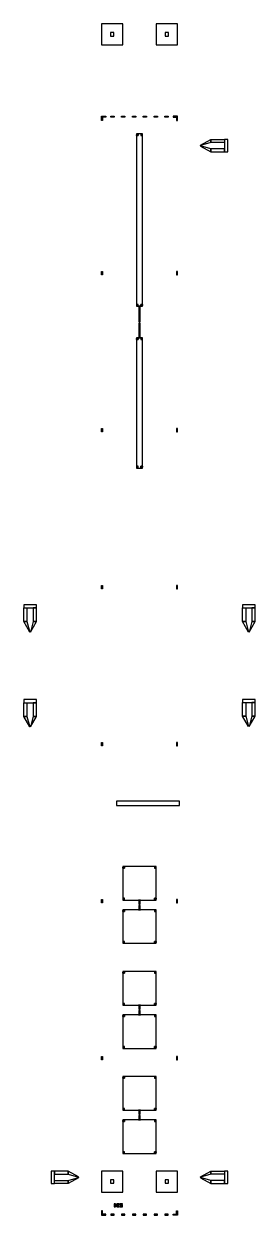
# Model space of a CAD drawing. Extents: x -1950 to 3550, y -100 to 28250.
import ezdxf

# ---------------------------------------------------------------- set-up
doc = ezdxf.new("R2010")
doc.units = 0

# ---------------------------------------------------------------- blocks, each defined once
blk = doc.blocks.new('Q25')
for points in [[(-100, 28250), (-100, 27750), (400, 27750), (400, 28250), (-100, 28250)], [(1200, 28250), (1200, 27750), (1700, 27750), (1700, 28250), (1200, 28250)], [(110, 28040), (110, 27960), (190, 27960), (190, 28040), (110, 28040)], [(1410, 28040), (1410, 27960), (1490, 27960), (1490, 28040), (1410, 28040)], [(-100, 26050), (0, 26050), (0, 26030), (-80, 26030), (-80, 25950), (-100, 25950), (-100, 26050)], [(117, 26050), (197, 26050), (197, 26030), (117, 26030), (117, 26050)], [(374, 26050), (454, 26050), (454, 26030), (374, 26030), (374, 26050)], [(631, 26050), (711, 26050), (711, 26030), (631, 26030), (631, 26050)], [(889, 26050), (969, 26050), (969, 26030), (889, 26030), (889, 26050)], [(1146, 26050), (1226, 26050), (1226, 26030), (1146, 26030), (1146, 26050)], [(1403, 26050), (1483, 26050), (1483, 26030), (1403, 26030), (1403, 26050)], [(1700, 26050), (1600, 26050), (1600, 26030), (1680, 26030), (1680, 25950), (1700, 25950), (1700, 26050)], [(725, 25630), (725, 21530), (875, 21530), (875, 25630), (725, 25630)], [(725, 25630), (725, 25590), (765, 25590), (765, 25630), (725, 25630)], [(725, 25590), (730, 25610), (745, 25625), (765, 25630), (765, 25610), (755, 25607), (748, 25600), (745, 25590), (725, 25590)], [(745, 25590), (748, 25600), (755, 25607), (765, 25610), (765, 25590), (765, 25590), (765, 25590), (765, 25590), (745, 25590)], [(835, 25630), (835, 25590), (875, 25590), (875, 25630), (835, 25630)], [(875, 25590), (870, 25610), (855, 25625), (835, 25630), (835, 25610), (845, 25607), (852, 25600), (855, 25590), (875, 25590)], [(855, 25590), (852, 25600), (845, 25607), (835, 25610), (835, 25590), (835, 25590), (835, 25590), (835, 25590), (855, 25590)], [(2500, 25425), (2250, 25355), (2250, 25360), (2500, 25500), (2500, 25425)], [(2500, 25425), (2250, 25355), (2250, 25360), (2500, 25500), (2500, 25425)], [(2500, 25275), (2250, 25345), (2250, 25340), (2500, 25200), (2500, 25275)], [(2500, 25275), (2250, 25345), (2250, 25340), (2500, 25200), (2500, 25275)], [(2825, 25425), (2500, 25425), (2500, 25500), (2825, 25500), (2825, 25425)], [(2825, 25425), (2500, 25425), (2500, 25500), (2825, 25500), (2825, 25425)], [(2825, 25275), (2500, 25275), (2500, 25200), (2825, 25200), (2825, 25275)], [(2825, 25275), (2500, 25275), (2500, 25200), (2825, 25200), (2825, 25275)], [(2900, 25500), (2825, 25500), (2825, 25200), (2900, 25200), (2900, 25500)], [(2900, 25500), (2825, 25500), (2825, 25200), (2900, 25200), (2900, 25500)], [(-100, 22274), (-100, 22354), (-80, 22354), (-80, 22274), (-100, 22274)], [(1700, 22274), (1700, 22354), (1680, 22354), (1680, 22274), (1700, 22274)], [(765, 21530), (765, 21570), (725, 21570), (725, 21530), (765, 21530)], [(725, 21570), (730, 21550), (745, 21535), (765, 21530), (765, 21550), (755, 21553), (748, 21560), (745, 21570), (725, 21570)], [(745, 21570), (748, 21560), (755, 21553), (765, 21550), (765, 21570), (765, 21570), (765, 21570), (765, 21570), (745, 21570)], [(875, 21530), (875, 21570), (835, 21570), (835, 21530), (875, 21530)], [(875, 21570), (870, 21550), (855, 21535), (835, 21530), (835, 21550), (845, 21553), (852, 21560), (855, 21570), (875, 21570)], [(855, 21570), (852, 21560), (845, 21553), (835, 21550), (835, 21570), (835, 21570), (835, 21570), (835, 21570), (855, 21570)], [(775, 21530), (775, 21520), (785, 21520), (785, 21530), (775, 21530)], [(785, 21520), (784, 21525), (780, 21529), (775, 21530), (775, 21525), (777, 21524), (779, 21522), (780, 21520), (785, 21520)], [(780, 21520), (779, 21522), (777, 21524), (775, 21525), (775, 21520), (775, 21520), (775, 21520), (775, 21520), (780, 21520)], [(785, 21530), (785, 21160), (815, 21160), (815, 21530), (785, 21530)], [(815, 21530), (815, 21520), (825, 21520), (825, 21530), (815, 21530)], [(815, 21520), (816, 21525), (820, 21529), (825, 21530), (825, 21525), (822, 21524), (821, 21522), (820, 21520), (815, 21520)], [(820, 21520), (821, 21522), (822, 21524), (825, 21525), (825, 21520), (825, 21520), (825, 21520), (825, 21520), (820, 21520)], [(785, 21130), (785, 20780), (815, 20780), (815, 21130), (785, 21130)], [(807, 21165), (807, 21170), (792, 21170), (792, 21165), (807, 21165)], [(792, 21125), (792, 21120), (807, 21120), (807, 21125), (792, 21125)], [(802, 21160), (802, 21165), (797, 21165), (797, 21160), (802, 21160)], [(797, 21130), (797, 21125), (802, 21125), (802, 21130), (797, 21130)], [(725, 20780), (725, 17680), (875, 17680), (875, 20780), (725, 20780)], [(725, 20780), (725, 20740), (765, 20740), (765, 20780), (725, 20780)], [(725, 20740), (730, 20760), (745, 20775), (765, 20780), (765, 20760), (755, 20757), (748, 20750), (745, 20740), (725, 20740)], [(745, 20740), (748, 20750), (755, 20757), (765, 20760), (765, 20740), (765, 20740), (765, 20740), (765, 20740), (745, 20740)], [(785, 20780), (785, 20790), (775, 20790), (775, 20780), (785, 20780)], [(785, 20790), (784, 20785), (780, 20781), (775, 20780), (775, 20785), (777, 20786), (779, 20788), (780, 20790), (785, 20790)], [(780, 20790), (779, 20788), (777, 20786), (775, 20785), (775, 20790), (775, 20790), (775, 20790), (775, 20790), (780, 20790)], [(825, 20780), (825, 20790), (815, 20790), (815, 20780), (825, 20780)], [(815, 20790), (816, 20785), (820, 20781), (825, 20780), (825, 20785), (822, 20786), (821, 20788), (820, 20790), (815, 20790)], [(820, 20790), (821, 20788), (822, 20786), (825, 20785), (825, 20790), (825, 20790), (825, 20790), (825, 20790), (820, 20790)], [(835, 20780), (835, 20740), (875, 20740), (875, 20780), (835, 20780)], [(875, 20740), (870, 20760), (855, 20775), (835, 20780), (835, 20760), (845, 20757), (852, 20750), (855, 20740), (875, 20740)], [(855, 20740), (852, 20750), (845, 20757), (835, 20760), (835, 20740), (835, 20740), (835, 20740), (835, 20740), (855, 20740)], [(-100, 18539), (-100, 18619), (-80, 18619), (-80, 18539), (-100, 18539)], [(1700, 18539), (1700, 18619), (1680, 18619), (1680, 18539), (1700, 18539)], [(765, 17680), (765, 17720), (725, 17720), (725, 17680), (765, 17680)], [(725, 17720), (730, 17700), (745, 17685), (765, 17680), (765, 17700), (755, 17703), (748, 17710), (745, 17720), (725, 17720)], [(745, 17720), (748, 17710), (755, 17703), (765, 17700), (765, 17720), (765, 17720), (765, 17720), (765, 17720), (745, 17720)], [(875, 17680), (875, 17720), (835, 17720), (835, 17680), (875, 17680)], [(875, 17720), (870, 17700), (855, 17685), (835, 17680), (835, 17700), (845, 17703), (852, 17710), (855, 17720), (875, 17720)], [(855, 17720), (852, 17710), (845, 17703), (835, 17700), (835, 17720), (835, 17720), (835, 17720), (835, 17720), (855, 17720)], [(-100, 14803), (-100, 14883), (-80, 14883), (-80, 14803), (-100, 14803)], [(1700, 14803), (1700, 14883), (1680, 14883), (1680, 14803), (1700, 14803)], [(-1950, 14425), (-1950, 14350), (-1650, 14350), (-1650, 14425), (-1950, 14425)], [(-1950, 14425), (-1950, 14350), (-1650, 14350), (-1650, 14425), (-1950, 14425)], [(-1875, 14350), (-1875, 14025), (-1950, 14025), (-1950, 14350), (-1875, 14350)], [(-1875, 14350), (-1875, 14025), (-1950, 14025), (-1950, 14350), (-1875, 14350)], [(-1725, 14350), (-1725, 14025), (-1650, 14025), (-1650, 14350), (-1725, 14350)], [(-1725, 14350), (-1725, 14025), (-1650, 14025), (-1650, 14350), (-1725, 14350)], [(3250, 14425), (3250, 14350), (3550, 14350), (3550, 14425), (3250, 14425)], [(3250, 14425), (3250, 14350), (3550, 14350), (3550, 14425), (3250, 14425)], [(3325, 14350), (3325, 14025), (3250, 14025), (3250, 14350), (3325, 14350)], [(3325, 14350), (3325, 14025), (3250, 14025), (3250, 14350), (3325, 14350)], [(3475, 14350), (3475, 14025), (3550, 14025), (3550, 14350), (3475, 14350)], [(3475, 14350), (3475, 14025), (3550, 14025), (3550, 14350), (3475, 14350)], [(-1875, 14025), (-1805, 13775), (-1810, 13775), (-1950, 14025), (-1875, 14025)], [(-1875, 14025), (-1805, 13775), (-1810, 13775), (-1950, 14025), (-1875, 14025)], [(-1725, 14025), (-1795, 13775), (-1790, 13775), (-1650, 14025), (-1725, 14025)], [(-1725, 14025), (-1795, 13775), (-1790, 13775), (-1650, 14025), (-1725, 14025)], [(3325, 14025), (3395, 13775), (3390, 13775), (3250, 14025), (3325, 14025)], [(3325, 14025), (3395, 13775), (3390, 13775), (3250, 14025), (3325, 14025)], [(3475, 14025), (3405, 13775), (3410, 13775), (3550, 14025), (3475, 14025)], [(3475, 14025), (3405, 13775), (3410, 13775), (3550, 14025), (3475, 14025)], [(-1950, 12170), (-1950, 12095), (-1650, 12095), (-1650, 12170), (-1950, 12170)], [(-1950, 12170), (-1950, 12095), (-1650, 12095), (-1650, 12170), (-1950, 12170)], [(-1875, 12095), (-1875, 11770), (-1950, 11770), (-1950, 12095), (-1875, 12095)], [(-1875, 12095), (-1875, 11770), (-1950, 11770), (-1950, 12095), (-1875, 12095)], [(-1725, 12095), (-1725, 11770), (-1650, 11770), (-1650, 12095), (-1725, 12095)], [(-1725, 12095), (-1725, 11770), (-1650, 11770), (-1650, 12095), (-1725, 12095)], [(3250, 12175), (3250, 12100), (3550, 12100), (3550, 12175), (3250, 12175)], [(3250, 12175), (3250, 12100), (3550, 12100), (3550, 12175), (3250, 12175)], [(3325, 12100), (3325, 11775), (3250, 11775), (3250, 12100), (3325, 12100)], [(3325, 12100), (3325, 11775), (3250, 11775), (3250, 12100), (3325, 12100)], [(3475, 12100), (3475, 11775), (3550, 11775), (3550, 12100), (3475, 12100)], [(3475, 12100), (3475, 11775), (3550, 11775), (3550, 12100), (3475, 12100)], [(-1875, 11770), (-1805, 11520), (-1810, 11520), (-1950, 11770), (-1875, 11770)], [(-1875, 11770), (-1805, 11520), (-1810, 11520), (-1950, 11770), (-1875, 11770)], [(-1725, 11770), (-1795, 11520), (-1790, 11520), (-1650, 11770), (-1725, 11770)], [(-1725, 11770), (-1795, 11520), (-1790, 11520), (-1650, 11770), (-1725, 11770)], [(3325, 11775), (3395, 11525), (3390, 11525), (3250, 11775), (3325, 11775)], [(3325, 11775), (3395, 11525), (3390, 11525), (3250, 11775), (3325, 11775)], [(3475, 11775), (3405, 11525), (3410, 11525), (3550, 11775), (3475, 11775)], [(3475, 11775), (3405, 11525), (3410, 11525), (3550, 11775), (3475, 11775)], [(-100, 11067), (-100, 11147), (-80, 11147), (-80, 11067), (-100, 11067)], [(1700, 11067), (1700, 11147), (1680, 11147), (1680, 11067), (1700, 11067)], [(250, 9750), (250, 9650), (1750, 9650), (1750, 9750), (250, 9750)], [(400, 8200), (400, 7400), (1200, 7400), (1200, 8200), (400, 8200)], [(400, 8200), (400, 8160), (440, 8160), (440, 8200), (400, 8200)], [(400, 8160), (405, 8180), (420, 8195), (440, 8200), (440, 8180), (430, 8177), (423, 8170), (420, 8160), (400, 8160)], [(420, 8160), (423, 8170), (430, 8177), (440, 8180), (440, 8160), (440, 8160), (440, 8160), (440, 8160), (420, 8160)], [(1160, 8200), (1160, 8160), (1200, 8160), (1200, 8200), (1160, 8200)], [(1200, 8160), (1195, 8180), (1180, 8195), (1160, 8200), (1160, 8180), (1170, 8177), (1177, 8170), (1180, 8160), (1200, 8160)], [(1180, 8160), (1177, 8170), (1170, 8177), (1160, 8180), (1160, 8160), (1160, 8160), (1160, 8160), (1160, 8160), (1180, 8160)], [(-100, 7331), (-100, 7411), (-80, 7411), (-80, 7331), (-100, 7331)], [(440, 7400), (440, 7440), (400, 7440), (400, 7400), (440, 7400)], [(400, 7440), (405, 7420), (420, 7405), (440, 7400), (440, 7420), (430, 7423), (423, 7430), (420, 7440), (400, 7440)], [(420, 7440), (423, 7430), (430, 7423), (440, 7420), (440, 7440), (440, 7440), (440, 7440), (440, 7440), (420, 7440)], [(775, 7400), (775, 7390), (785, 7390), (785, 7400), (775, 7400)], [(785, 7390), (784, 7395), (780, 7399), (775, 7400), (775, 7395), (777, 7394), (779, 7392), (780, 7390), (785, 7390)], [(780, 7390), (779, 7392), (777, 7394), (775, 7395), (775, 7390), (775, 7390), (775, 7390), (775, 7390), (780, 7390)], [(785, 7400), (785, 7300), (815, 7300), (815, 7400), (785, 7400)], [(815, 7400), (815, 7390), (825, 7390), (825, 7400), (815, 7400)], [(815, 7390), (816, 7395), (820, 7399), (825, 7400), (825, 7395), (822, 7394), (821, 7392), (820, 7390), (815, 7390)], [(820, 7390), (821, 7392), (822, 7394), (825, 7395), (825, 7390), (825, 7390), (825, 7390), (825, 7390), (820, 7390)], [(1200, 7400), (1200, 7440), (1160, 7440), (1160, 7400), (1200, 7400)], [(1200, 7440), (1195, 7420), (1180, 7405), (1160, 7400), (1160, 7420), (1170, 7423), (1177, 7430), (1180, 7440), (1200, 7440)], [(1180, 7440), (1177, 7430), (1170, 7423), (1160, 7420), (1160, 7440), (1160, 7440), (1160, 7440), (1160, 7440), (1180, 7440)], [(1700, 7331), (1700, 7411), (1680, 7411), (1680, 7331), (1700, 7331)], [(400, 7170), (400, 6370), (1200, 6370), (1200, 7170), (400, 7170)], [(400, 7170), (400, 7130), (440, 7130), (440, 7170), (400, 7170)], [(400, 7130), (405, 7150), (420, 7165), (440, 7170), (440, 7150), (430, 7147), (423, 7140), (420, 7130), (400, 7130)], [(420, 7130), (423, 7140), (430, 7147), (440, 7150), (440, 7130), (440, 7130), (440, 7130), (440, 7130), (420, 7130)], [(785, 7170), (785, 7180), (775, 7180), (775, 7170), (785, 7170)], [(785, 7180), (784, 7175), (780, 7171), (775, 7170), (775, 7175), (777, 7176), (779, 7178), (780, 7180), (785, 7180)], [(780, 7180), (779, 7178), (777, 7176), (775, 7175), (775, 7180), (775, 7180), (775, 7180), (775, 7180), (780, 7180)], [(785, 7270), (785, 7170), (815, 7170), (815, 7270), (785, 7270)], [(807, 7305), (807, 7310), (792, 7310), (792, 7305), (807, 7305)], [(792, 7265), (792, 7260), (807, 7260), (807, 7265), (792, 7265)], [(802, 7300), (802, 7305), (797, 7305), (797, 7300), (802, 7300)], [(797, 7270), (797, 7265), (802, 7265), (802, 7270), (797, 7270)], [(825, 7170), (825, 7180), (815, 7180), (815, 7170), (825, 7170)], [(815, 7180), (816, 7175), (820, 7171), (825, 7170), (825, 7175), (822, 7176), (821, 7178), (820, 7180), (815, 7180)], [(820, 7180), (821, 7178), (822, 7176), (825, 7175), (825, 7180), (825, 7180), (825, 7180), (825, 7180), (820, 7180)], [(1160, 7170), (1160, 7130), (1200, 7130), (1200, 7170), (1160, 7170)], [(1200, 7130), (1195, 7150), (1180, 7165), (1160, 7170), (1160, 7150), (1170, 7147), (1177, 7140), (1180, 7130), (1200, 7130)], [(1180, 7130), (1177, 7140), (1170, 7147), (1160, 7150), (1160, 7130), (1160, 7130), (1160, 7130), (1160, 7130), (1180, 7130)], [(440, 6370), (440, 6410), (400, 6410), (400, 6370), (440, 6370)], [(400, 6410), (405, 6390), (420, 6375), (440, 6370), (440, 6390), (430, 6393), (423, 6400), (420, 6410), (400, 6410)], [(420, 6410), (423, 6400), (430, 6393), (440, 6390), (440, 6410), (440, 6410), (440, 6410), (440, 6410), (420, 6410)], [(1200, 6370), (1200, 6410), (1160, 6410), (1160, 6370), (1200, 6370)], [(1200, 6410), (1195, 6390), (1180, 6375), (1160, 6370), (1160, 6390), (1170, 6393), (1177, 6400), (1180, 6410), (1200, 6410)], [(1180, 6410), (1177, 6400), (1170, 6393), (1160, 6390), (1160, 6410), (1160, 6410), (1160, 6410), (1160, 6410), (1180, 6410)], [(400, 5700), (400, 4900), (1200, 4900), (1200, 5700), (400, 5700)], [(400, 5700), (400, 5660), (440, 5660), (440, 5700), (400, 5700)], [(400, 5660), (405, 5680), (420, 5695), (440, 5700), (440, 5680), (430, 5677), (423, 5670), (420, 5660), (400, 5660)], [(420, 5660), (423, 5670), (430, 5677), (440, 5680), (440, 5660), (440, 5660), (440, 5660), (440, 5660), (420, 5660)], [(1160, 5700), (1160, 5660), (1200, 5660), (1200, 5700), (1160, 5700)], [(1200, 5660), (1195, 5680), (1180, 5695), (1160, 5700), (1160, 5680), (1170, 5677), (1177, 5670), (1180, 5660), (1200, 5660)], [(1180, 5660), (1177, 5670), (1170, 5677), (1160, 5680), (1160, 5660), (1160, 5660), (1160, 5660), (1160, 5660), (1180, 5660)], [(440, 4900), (440, 4940), (400, 4940), (400, 4900), (440, 4900)], [(400, 4940), (405, 4920), (420, 4905), (440, 4900), (440, 4920), (430, 4923), (423, 4930), (420, 4940), (400, 4940)], [(420, 4940), (423, 4930), (430, 4923), (440, 4920), (440, 4940), (440, 4940), (440, 4940), (440, 4940), (420, 4940)], [(775, 4900), (775, 4890), (785, 4890), (785, 4900), (775, 4900)], [(785, 4890), (784, 4895), (780, 4899), (775, 4900), (775, 4895), (777, 4894), (779, 4892), (780, 4890), (785, 4890)], [(780, 4890), (779, 4892), (777, 4894), (775, 4895), (775, 4890), (775, 4890), (775, 4890), (775, 4890), (780, 4890)], [(785, 4900), (785, 4800), (815, 4800), (815, 4900), (785, 4900)], [(815, 4900), (815, 4890), (825, 4890), (825, 4900), (815, 4900)], [(815, 4890), (816, 4895), (820, 4899), (825, 4900), (825, 4895), (822, 4894), (821, 4892), (820, 4890), (815, 4890)], [(820, 4890), (821, 4892), (822, 4894), (825, 4895), (825, 4890), (825, 4890), (825, 4890), (825, 4890), (820, 4890)], [(1200, 4900), (1200, 4940), (1160, 4940), (1160, 4900), (1200, 4900)], [(1200, 4940), (1195, 4920), (1180, 4905), (1160, 4900), (1160, 4920), (1170, 4923), (1177, 4930), (1180, 4940), (1200, 4940)], [(1180, 4940), (1177, 4930), (1170, 4923), (1160, 4920), (1160, 4940), (1160, 4940), (1160, 4940), (1160, 4940), (1180, 4940)], [(400, 4670), (400, 3870), (1200, 3870), (1200, 4670), (400, 4670)], [(400, 4670), (400, 4630), (440, 4630), (440, 4670), (400, 4670)], [(400, 4630), (405, 4650), (420, 4665), (440, 4670), (440, 4650), (430, 4647), (423, 4640), (420, 4630), (400, 4630)], [(420, 4630), (423, 4640), (430, 4647), (440, 4650), (440, 4630), (440, 4630), (440, 4630), (440, 4630), (420, 4630)], [(785, 4670), (785, 4680), (775, 4680), (775, 4670), (785, 4670)], [(785, 4680), (784, 4675), (780, 4671), (775, 4670), (775, 4675), (777, 4676), (779, 4678), (780, 4680), (785, 4680)], [(780, 4680), (779, 4678), (777, 4676), (775, 4675), (775, 4680), (775, 4680), (775, 4680), (775, 4680), (780, 4680)], [(785, 4770), (785, 4670), (815, 4670), (815, 4770), (785, 4770)], [(807, 4805), (807, 4810), (792, 4810), (792, 4805), (807, 4805)], [(792, 4765), (792, 4760), (807, 4760), (807, 4765), (792, 4765)], [(802, 4800), (802, 4805), (797, 4805), (797, 4800), (802, 4800)], [(797, 4770), (797, 4765), (802, 4765), (802, 4770), (797, 4770)], [(825, 4670), (825, 4680), (815, 4680), (815, 4670), (825, 4670)], [(815, 4680), (816, 4675), (820, 4671), (825, 4670), (825, 4675), (822, 4676), (821, 4678), (820, 4680), (815, 4680)], [(820, 4680), (821, 4678), (822, 4676), (825, 4675), (825, 4680), (825, 4680), (825, 4680), (825, 4680), (820, 4680)], [(1160, 4670), (1160, 4630), (1200, 4630), (1200, 4670), (1160, 4670)], [(1200, 4630), (1195, 4650), (1180, 4665), (1160, 4670), (1160, 4650), (1170, 4647), (1177, 4640), (1180, 4630), (1200, 4630)], [(1180, 4630), (1177, 4640), (1170, 4647), (1160, 4650), (1160, 4630), (1160, 4630), (1160, 4630), (1160, 4630), (1180, 4630)], [(440, 3870), (440, 3910), (400, 3910), (400, 3870), (440, 3870)], [(400, 3910), (405, 3890), (420, 3875), (440, 3870), (440, 3890), (430, 3893), (423, 3900), (420, 3910), (400, 3910)], [(420, 3910), (423, 3900), (430, 3893), (440, 3890), (440, 3910), (440, 3910), (440, 3910), (440, 3910), (420, 3910)], [(1200, 3870), (1200, 3910), (1160, 3910), (1160, 3870), (1200, 3870)], [(1200, 3910), (1195, 3890), (1180, 3875), (1160, 3870), (1160, 3890), (1170, 3893), (1177, 3900), (1180, 3910), (1200, 3910)], [(1180, 3910), (1177, 3900), (1170, 3893), (1160, 3890), (1160, 3910), (1160, 3910), (1160, 3910), (1160, 3910), (1180, 3910)], [(-100, 3596), (-100, 3676), (-80, 3676), (-80, 3596), (-100, 3596)], [(1700, 3596), (1700, 3676), (1680, 3676), (1680, 3596), (1700, 3596)], [(400, 3200), (400, 2400), (1200, 2400), (1200, 3200), (400, 3200)], [(400, 3200), (400, 3160), (440, 3160), (440, 3200), (400, 3200)], [(400, 3160), (405, 3180), (420, 3195), (440, 3200), (440, 3180), (430, 3177), (423, 3170), (420, 3160), (400, 3160)], [(420, 3160), (423, 3170), (430, 3177), (440, 3180), (440, 3160), (440, 3160), (440, 3160), (440, 3160), (420, 3160)], [(1160, 3200), (1160, 3160), (1200, 3160), (1200, 3200), (1160, 3200)], [(1200, 3160), (1195, 3180), (1180, 3195), (1160, 3200), (1160, 3180), (1170, 3177), (1177, 3170), (1180, 3160), (1200, 3160)], [(1180, 3160), (1177, 3170), (1170, 3177), (1160, 3180), (1160, 3160), (1160, 3160), (1160, 3160), (1160, 3160), (1180, 3160)], [(440, 2400), (440, 2440), (400, 2440), (400, 2400), (440, 2400)], [(400, 2440), (405, 2420), (420, 2405), (440, 2400), (440, 2420), (430, 2423), (423, 2430), (420, 2440), (400, 2440)], [(420, 2440), (423, 2430), (430, 2423), (440, 2420), (440, 2440), (440, 2440), (440, 2440), (440, 2440), (420, 2440)], [(775, 2400), (775, 2390), (785, 2390), (785, 2400), (775, 2400)], [(785, 2390), (784, 2395), (780, 2399), (775, 2400), (775, 2395), (777, 2394), (779, 2392), (780, 2390), (785, 2390)], [(780, 2390), (779, 2392), (777, 2394), (775, 2395), (775, 2390), (775, 2390), (775, 2390), (775, 2390), (780, 2390)], [(785, 2400), (785, 2300), (815, 2300), (815, 2400), (785, 2400)], [(785, 2270), (785, 2170), (815, 2170), (815, 2270), (785, 2270)], [(807, 2305), (807, 2310), (792, 2310), (792, 2305), (807, 2305)], [(802, 2300), (802, 2305), (797, 2305), (797, 2300), (802, 2300)], [(797, 2270), (797, 2265), (802, 2265), (802, 2270), (797, 2270)], [(815, 2400), (815, 2390), (825, 2390), (825, 2400), (815, 2400)], [(815, 2390), (816, 2395), (820, 2399), (825, 2400), (825, 2395), (822, 2394), (821, 2392), (820, 2390), (815, 2390)], [(820, 2390), (821, 2392), (822, 2394), (825, 2395), (825, 2390), (825, 2390), (825, 2390), (825, 2390), (820, 2390)], [(1200, 2400), (1200, 2440), (1160, 2440), (1160, 2400), (1200, 2400)], [(1200, 2440), (1195, 2420), (1180, 2405), (1160, 2400), (1160, 2420), (1170, 2423), (1177, 2430), (1180, 2440), (1200, 2440)], [(1180, 2440), (1177, 2430), (1170, 2423), (1160, 2420), (1160, 2440), (1160, 2440), (1160, 2440), (1160, 2440), (1180, 2440)], [(400, 2170), (400, 1370), (1200, 1370), (1200, 2170), (400, 2170)], [(400, 2170), (400, 2130), (440, 2130), (440, 2170), (400, 2170)], [(400, 2130), (405, 2150), (420, 2165), (440, 2170), (440, 2150), (430, 2147), (423, 2140), (420, 2130), (400, 2130)], [(420, 2130), (423, 2140), (430, 2147), (440, 2150), (440, 2130), (440, 2130), (440, 2130), (440, 2130), (420, 2130)], [(785, 2170), (785, 2180), (775, 2180), (775, 2170), (785, 2170)], [(785, 2180), (784, 2175), (780, 2171), (775, 2170), (775, 2175), (777, 2176), (779, 2178), (780, 2180), (785, 2180)], [(780, 2180), (779, 2178), (777, 2176), (775, 2175), (775, 2180), (775, 2180), (775, 2180), (775, 2180), (780, 2180)], [(792, 2265), (792, 2260), (807, 2260), (807, 2265), (792, 2265)], [(825, 2170), (825, 2180), (815, 2180), (815, 2170), (825, 2170)], [(815, 2180), (816, 2175), (820, 2171), (825, 2170), (825, 2175), (822, 2176), (821, 2178), (820, 2180), (815, 2180)], [(820, 2180), (821, 2178), (822, 2176), (825, 2175), (825, 2180), (825, 2180), (825, 2180), (825, 2180), (820, 2180)], [(1160, 2170), (1160, 2130), (1200, 2130), (1200, 2170), (1160, 2170)], [(1200, 2130), (1195, 2150), (1180, 2165), (1160, 2170), (1160, 2150), (1170, 2147), (1177, 2140), (1180, 2130), (1200, 2130)], [(1180, 2130), (1177, 2140), (1170, 2147), (1160, 2150), (1160, 2130), (1160, 2130), (1160, 2130), (1160, 2130), (1180, 2130)], [(440, 1370), (440, 1410), (400, 1410), (400, 1370), (440, 1370)], [(400, 1410), (405, 1390), (420, 1375), (440, 1370), (440, 1390), (430, 1393), (423, 1400), (420, 1410), (400, 1410)], [(420, 1410), (423, 1400), (430, 1393), (440, 1390), (440, 1410), (440, 1410), (440, 1410), (440, 1410), (420, 1410)], [(1200, 1370), (1200, 1410), (1160, 1410), (1160, 1370), (1200, 1370)], [(1200, 1410), (1195, 1390), (1180, 1375), (1160, 1370), (1160, 1390), (1170, 1393), (1177, 1400), (1180, 1410), (1200, 1410)], [(1180, 1410), (1177, 1400), (1170, 1393), (1160, 1390), (1160, 1410), (1160, 1410), (1160, 1410), (1160, 1410), (1180, 1410)], [(-1300, 650), (-1225, 650), (-1225, 950), (-1300, 950), (-1300, 650)], [(-1300, 650), (-1225, 650), (-1225, 950), (-1300, 950), (-1300, 650)], [(-1225, 875), (-900, 875), (-900, 950), (-1225, 950), (-1225, 875)], [(-1225, 875), (-900, 875), (-900, 950), (-1225, 950), (-1225, 875)], [(-900, 875), (-650, 805), (-650, 810), (-900, 950), (-900, 875)], [(-900, 875), (-650, 805), (-650, 810), (-900, 950), (-900, 875)], [(-100, 950), (-100, 450), (400, 450), (400, 950), (-100, 950)], [(1200, 950), (1200, 450), (1700, 450), (1700, 950), (1200, 950)], [(2500, 875), (2250, 805), (2250, 810), (2500, 950), (2500, 875)], [(2500, 875), (2250, 805), (2250, 810), (2500, 950), (2500, 875)], [(2825, 875), (2500, 875), (2500, 950), (2825, 950), (2825, 875)], [(2825, 875), (2500, 875), (2500, 950), (2825, 950), (2825, 875)], [(2900, 950), (2825, 950), (2825, 650), (2900, 650), (2900, 950)], [(2900, 950), (2825, 950), (2825, 650), (2900, 650), (2900, 950)], [(-1225, 725), (-900, 725), (-900, 650), (-1225, 650), (-1225, 725)], [(-1225, 725), (-900, 725), (-900, 650), (-1225, 650), (-1225, 725)], [(-900, 725), (-650, 795), (-650, 790), (-900, 650), (-900, 725)], [(-900, 725), (-650, 795), (-650, 790), (-900, 650), (-900, 725)], [(110, 740), (110, 660), (190, 660), (190, 740), (110, 740)], [(1410, 740), (1410, 660), (1490, 660), (1490, 740), (1410, 740)], [(2500, 725), (2250, 795), (2250, 790), (2500, 650), (2500, 725)], [(2500, 725), (2250, 795), (2250, 790), (2500, 650), (2500, 725)], [(2825, 725), (2500, 725), (2500, 650), (2825, 650), (2825, 725)], [(2825, 725), (2500, 725), (2500, 650), (2825, 650), (2825, 725)], [(-100, -100), (0, -100), (0, -80), (-80, -80), (-80, 0), (-100, 0), (-100, -100)], [(200, 100), (218, 100), (218, 170), (200, 170), (200, 100)], [(218, 109), (226, 109), (226, 118), (235, 118), (235, 161), (218, 161), (218, 170), (252, 170), (252, 96), (235, 96), (235, 100), (218, 100), (218, 109)], [(270, 100), (322, 100), (322, 109), (288, 109), (288, 118), (322, 152), (322, 170), (270, 170), (270, 161), (305, 161), (305, 152), (270, 118), (270, 100), (270, 100)], [(340, 100), (392, 100), (392, 144), (358, 144), (358, 161), (392, 161), (392, 170), (340, 170), (340, 135), (375, 135), (375, 109), (340, 109), (340, 100), (340, 100)], [(1700, -100), (1600, -100), (1600, -80), (1680, -80), (1680, 0), (1700, 0), (1700, -100)], [(117, -100), (197, -100), (197, -80), (117, -80), (117, -100)], [(374, -100), (454, -100), (454, -80), (374, -80), (374, -100)], [(631, -100), (711, -100), (711, -80), (631, -80), (631, -100)], [(889, -100), (969, -100), (969, -80), (889, -80), (889, -100)], [(1146, -100), (1226, -100), (1226, -80), (1146, -80), (1146, -100)], [(1403, -100), (1483, -100), (1483, -80), (1403, -80), (1403, -100)]]:
    blk.add_lwpolyline(points)

msp = doc.modelspace()

# ---------------------------------------------------------------- block references
msp.add_blockref('Q25', (0, 0))

doc.saveas('drawing.dxf')
